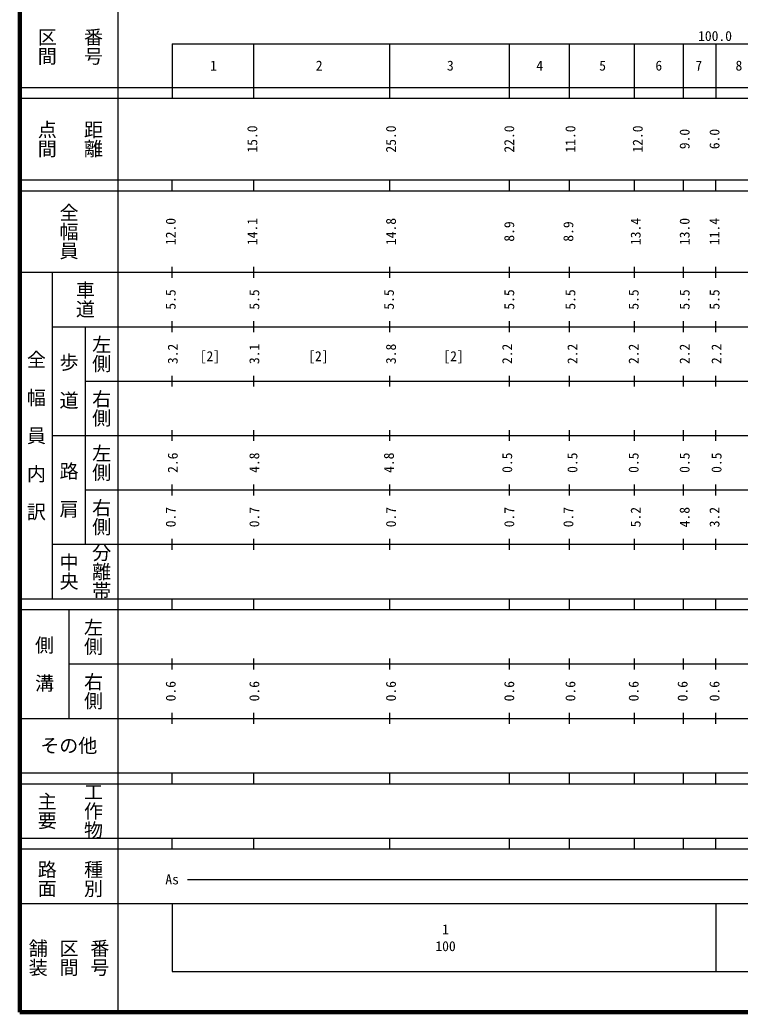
# Model space of a CAD drawing. Units: millimetres on the paper, enlarged 1000 times. Extents: x 40000 to 680000, y 20000 to 380000.
# Drawn here: x 40000 to 172466, y 20000 to 202409 of the extents above; entities that cross this region are included whole.
import ezdxf
from ezdxf.enums import TextEntityAlignment as Align

# ---------------------------------------------------------------- set-up
doc = ezdxf.new("R2010")
doc.units = ezdxf.units.MM
doc.header["$LTSCALE"] = 1000
doc.layers.add('M-TTL', color=2, linetype='Continuous', lineweight=140)
doc.layers.add('M-TTL-BAND', color=7, linetype='Continuous', lineweight=25)
doc.styles.add('@ＭＳ ゴシック', font='')
doc.styles.add('ＭＳ ゴシック', font='')
doc.styles.get('@ＭＳ ゴシック').set_extended_font_data('@MS Gothic')
doc.styles.get('ＭＳ ゴシック').set_extended_font_data('MS Gothic')

msp = doc.modelspace()

# ---------------------------------------------------------------- linework, layer by layer
at = {"layer": 'M-TTL'}
for p, q in [((40000, 380000), (40000, 20000)), ((40000, 20000), (680000, 20000))]:
    msp.add_line(p, q, dxfattribs=at)
at = {"layer": 'M-TTL-BAND'}
for p, q in [((58000, 370000), (58000, 20000)), ((68000, 198000), (579000, 198000)), ((68000, 198000), (68000, 188000)), ((83000, 198000), (83000, 188000)), ((108000, 198000), (108000, 188000)), ((130000, 198000), (130000, 188000)), ((141000, 198000), (141000, 188000)), ((153000, 198000), (153000, 188000)), ((162000, 198000), (162000, 188000)), ((168000, 198000), (168000, 188000)), ((40000, 190000), (579000, 190000)), ((40000, 188000), (579000, 188000)), ((40000, 173000), (579000, 173000)), ((68000, 171000), (68000, 173000)), ((83000, 173000), (83000, 171000)), ((108000, 173000), (108000, 171000)), ((130000, 173000), (130000, 171000)), ((141000, 173000), (141000, 171000)), ((153000, 173000), (153000, 171000)), ((162000, 173000), (162000, 171000)), ((168000, 171000), (168000, 173000)), ((40000, 171000), (579000, 171000)), ((68000, 155000), (68000, 157000)), ((83000, 157000), (83000, 155000)), ((108000, 157000), (108000, 155000)), ((130000, 157000), (130000, 155000)), ((141000, 157000), (141000, 155000)), ((153000, 157000), (153000, 155000)), ((162000, 157000), (162000, 155000)), ((168000, 155000), (168000, 157000)), ((40000, 156000), (579000, 156000)), ((46000, 96000), (46000, 156000)), ((46000, 146000), (579000, 146000)), ((52000, 146000), (52000, 106000)), ((68000, 145000), (68000, 147000)), ((83000, 147000), (83000, 145000)), ((108000, 147000), (108000, 145000)), ((130000, 147000), (130000, 145000)), ((141000, 147000), (141000, 145000)), ((153000, 147000), (153000, 145000)), ((162000, 147000), (162000, 145000)), ((168000, 145000), (168000, 147000)), ((68000, 135000), (68000, 137000)), ((83000, 137000), (83000, 135000)), ((108000, 137000), (108000, 135000)), ((130000, 137000), (130000, 135000)), ((141000, 137000), (141000, 135000)), ((153000, 137000), (153000, 135000)), ((162000, 137000), (162000, 135000)), ((168000, 135000), (168000, 137000)), ((52000, 136000), (579000, 136000)), ((46000, 126000), (579000, 126000)), ((68000, 125000), (68000, 127000)), ((83000, 127000), (83000, 125000)), ((108000, 127000), (108000, 125000)), ((130000, 127000), (130000, 125000)), ((141000, 127000), (141000, 125000)), ((153000, 127000), (153000, 125000)), ((162000, 127000), (162000, 125000)), ((168000, 125000), (168000, 127000)), ((68000, 115000), (68000, 117000)), ((83000, 117000), (83000, 115000)), ((108000, 117000), (108000, 115000)), ((130000, 117000), (130000, 115000)), ((141000, 117000), (141000, 115000)), ((153000, 117000), (153000, 115000)), ((162000, 117000), (162000, 115000)), ((168000, 115000), (168000, 117000)), ((52000, 116000), (579000, 116000)), ((46000, 106000), (579000, 106000)), ((68000, 105000), (68000, 107000)), ((83000, 107000), (83000, 105000)), ((108000, 107000), (108000, 105000)), ((130000, 107000), (130000, 105000)), ((141000, 107000), (141000, 105000)), ((153000, 107000), (153000, 105000)), ((162000, 107000), (162000, 105000)), ((168000, 105000), (168000, 107000)), ((40000, 96000), (579000, 96000)), ((68000, 94000), (68000, 96000)), ((83000, 96000), (83000, 94000)), ((108000, 96000), (108000, 94000)), ((130000, 96000), (130000, 94000)), ((141000, 96000), (141000, 94000)), ((153000, 96000), (153000, 94000)), ((162000, 96000), (162000, 94000)), ((168000, 94000), (168000, 96000)), ((40000, 94000), (579000, 94000)), ((49000, 94000), (49000, 74000)), ((49000, 84000), (579000, 84000)), ((68000, 83000), (68000, 85000)), ((83000, 85000), (83000, 83000)), ((108000, 85000), (108000, 83000)), ((130000, 85000), (130000, 83000)), ((141000, 85000), (141000, 83000)), ((153000, 85000), (153000, 83000)), ((162000, 85000), (162000, 83000)), ((168000, 83000), (168000, 85000)), ((68000, 73000), (68000, 75000)), ((83000, 75000), (83000, 73000)), ((108000, 75000), (108000, 73000)), ((130000, 75000), (130000, 73000)), ((141000, 75000), (141000, 73000)), ((153000, 75000), (153000, 73000)), ((162000, 75000), (162000, 73000)), ((168000, 73000), (168000, 75000)), ((40000, 74000), (579000, 74000)), ((40000, 64000), (579000, 64000)), ((68000, 62000), (68000, 64000)), ((83000, 64000), (83000, 62000)), ((108000, 64000), (108000, 62000)), ((130000, 64000), (130000, 62000)), ((141000, 64000), (141000, 62000)), ((153000, 64000), (153000, 62000)), ((162000, 64000), (162000, 62000)), ((168000, 62000), (168000, 64000)), ((40000, 62000), (579000, 62000)), ((40000, 52000), (579000, 52000)), ((68000, 50000), (68000, 52000)), ((83000, 52000), (83000, 50000)), ((108000, 52000), (108000, 50000)), ((130000, 52000), (130000, 50000)), ((141000, 52000), (141000, 50000)), ((153000, 52000), (153000, 50000)), ((162000, 52000), (162000, 50000)), ((168000, 50000), (168000, 52000)), ((40000, 50000), (579000, 50000)), ((70805, 44406), (529289, 44406)), ((40000, 40000), (579000, 40000)), ((68000, 40000), (68000, 27500)), ((168000, 40000), (168000, 27500)), ((68000, 27500), (579000, 27500))]:
    msp.add_line(p, q, dxfattribs=at)

# ---------------------------------------------------------------- texts
for s, height, rotation, style, p in [('番号', 2566, 270, '@ＭＳ ゴシック', (53500, 197500)), ('区間', 2566, 270, '@ＭＳ ゴシック', (45000, 197500)), ('点間', 2566, 270, '@ＭＳ ゴシック', (45000, 180500)), ('距離', 2566, 270, '@ＭＳ ゴシック', (53500, 180500)), ('15.0', 1833, 90, 'ＭＳ ゴシック', (82740, 180500)), ('25.0', 1833, 90, 'ＭＳ ゴシック', (108241, 180500)), ('22.0', 1833, 90, 'ＭＳ ゴシック', (129992, 180500)), ('11.0', 1833, 90, 'ＭＳ ゴシック', (141242, 180500)), ('12.0', 1833, 90, 'ＭＳ ゴシック', (153618, 180500)), ('9.0', 1833, 90, 'ＭＳ ゴシック', (162243, 180500)), ('6.0', 1833, 90, 'ＭＳ ゴシック', (167740, 180500)), ('全幅員', 2566, 270, '@ＭＳ ゴシック', (49000, 163500)), ('12.0', 1833, 90, 'ＭＳ ゴシック', (67740, 163500)), ('14.1', 1833, 90, 'ＭＳ ゴシック', (82740, 163500)), ('14.8', 1833, 90, 'ＭＳ ゴシック', (108241, 163500)), ('8.9', 1833, 90, 'ＭＳ ゴシック', (129992, 163500)), ('8.9', 1833, 90, 'ＭＳ ゴシック', (140867, 163500)), ('13.4', 1833, 90, 'ＭＳ ゴシック', (153243, 163500)), ('13.0', 1833, 90, 'ＭＳ ゴシック', (162243, 163500)), ('11.4', 1833, 90, 'ＭＳ ゴシック', (167740, 163500)), ('車道', 2566, 270, '@ＭＳ ゴシック', (52000, 151000)), ('5.5', 1833, 90, 'ＭＳ ゴシック', (67740, 151000)), ('5.5', 1833, 90, 'ＭＳ ゴシック', (83115, 151000)), ('5.5', 1833, 90, 'ＭＳ ゴシック', (107866, 151000)), ('5.5', 1833, 90, 'ＭＳ ゴシック', (129992, 151000)), ('5.5', 1833, 90, 'ＭＳ ゴシック', (141242, 151000)), ('5.5', 1833, 90, 'ＭＳ ゴシック', (152868, 151000)), ('5.5', 1833, 90, 'ＭＳ ゴシック', (162243, 151000)), ('5.5', 1833, 90, 'ＭＳ ゴシック', (167740, 151000)), ('左側', 2566, 270, '@ＭＳ ゴシック', (55000, 141000)), ('3.2', 1833, 90, 'ＭＳ ゴシック', (68115, 141000)), ('3.1', 1833, 90, 'ＭＳ ゴシック', (83115, 141000)), ('3.8', 1833, 90, 'ＭＳ ゴシック', (108241, 141000)), ('2.2', 1833, 90, 'ＭＳ ゴシック', (129617, 141000)), ('2.2', 1833, 90, 'ＭＳ ゴシック', (141617, 141000)), ('2.2', 1833, 90, 'ＭＳ ゴシック', (152868, 141000)), ('2.2', 1833, 90, 'ＭＳ ゴシック', (162243, 141000)), ('2.2', 1833, 90, 'ＭＳ ゴシック', (168115, 141000)), ('全\u3000幅\u3000員\u3000内\u3000訳', 2566, 270, '@ＭＳ ゴシック', (43000, 126000)), ('歩\u3000道', 2566, 270, '@ＭＳ ゴシック', (49000, 136000)), ('右側', 2566, 270, '@ＭＳ ゴシック', (55000, 131000)), ('左側', 2566, 270, '@ＭＳ ゴシック', (55000, 121000)), ('2.6', 1833, 90, 'ＭＳ ゴシック', (68115, 121000)), ('4.8', 1833, 90, 'ＭＳ ゴシック', (83115, 121000)), ('4.8', 1833, 90, 'ＭＳ ゴシック', (107866, 121000)), ('0.5', 1833, 90, 'ＭＳ ゴシック', (129617, 121000)), ('0.5', 1833, 90, 'ＭＳ ゴシック', (141617, 121000)), ('0.5', 1833, 90, 'ＭＳ ゴシック', (152868, 121000)), ('0.5', 1833, 90, 'ＭＳ ゴシック', (162243, 121000)), ('0.5', 1833, 90, 'ＭＳ ゴシック', (168115, 121000)), ('路\u3000肩', 2566, 270, '@ＭＳ ゴシック', (49000, 116000)), ('右側', 2566, 270, '@ＭＳ ゴシック', (55000, 111000)), ('0.7', 1833, 90, 'ＭＳ ゴシック', (67740, 111000)), ('0.7', 1833, 90, 'ＭＳ ゴシック', (83115, 111000)), ('0.7', 1833, 90, 'ＭＳ ゴシック', (108241, 111000)), ('0.7', 1833, 90, 'ＭＳ ゴシック', (129992, 111000)), ('0.7', 1833, 90, 'ＭＳ ゴシック', (140867, 111000)), ('5.2', 1833, 90, 'ＭＳ ゴシック', (153243, 111000)), ('4.8', 1833, 90, 'ＭＳ ゴシック', (162243, 111000)), ('3.2', 1833, 90, 'ＭＳ ゴシック', (167740, 111000)), ('分離帯', 2566, 270, '@ＭＳ ゴシック', (55000, 101000)), ('中央', 2566, 270, '@ＭＳ ゴシック', (49000, 101000)), ('左側', 2566, 270, '@ＭＳ ゴシック', (53500, 89000)), ('側\u3000溝', 2566, 270, '@ＭＳ ゴシック', (44500, 84000)), ('右側', 2566, 270, '@ＭＳ ゴシック', (53500, 79000)), ('0.6', 1833, 90, 'ＭＳ ゴシック', (67740, 79000)), ('0.6', 1833, 90, 'ＭＳ ゴシック', (83115, 79000)), ('0.6', 1833, 90, 'ＭＳ ゴシック', (108241, 79000)), ('0.6', 1833, 90, 'ＭＳ ゴシック', (129992, 79000)), ('0.6', 1833, 90, 'ＭＳ ゴシック', (141242, 79000)), ('0.6', 1833, 90, 'ＭＳ ゴシック', (152868, 79000)), ('0.6', 1833, 90, 'ＭＳ ゴシック', (161868, 79000)), ('0.6', 1833, 90, 'ＭＳ ゴシック', (167740, 79000)), ('主要', 2566, 270, '@ＭＳ ゴシック', (45000, 57000)), ('工作物', 2566, 270, '@ＭＳ ゴシック', (53500, 57000)), ('路面', 2566, 270, '@ＭＳ ゴシック', (45000, 44500)), ('種別', 2566, 270, '@ＭＳ ゴシック', (53500, 44500)), ('舗装', 2566, 270, '@ＭＳ ゴシック', (43333, 30000)), ('区間', 2566, 270, '@ＭＳ ゴシック', (49000, 30000)), ('番号', 2566, 270, '@ＭＳ ゴシック', (54667, 30000))]:
    msp.add_text(s, height=height, rotation=rotation, dxfattribs=dict(at, style=style)).set_placement(p, align=Align.MIDDLE_CENTER)
at = {"layer": 'M-TTL-BAND', "style": 'ＭＳ ゴシック'}
for s, height, p in [('100.0', 1833, (167844, 199445)), ('1', 1833, (75611, 194000)), ('2', 1833, (95056, 194000)), ('3', 1833, (119168, 194000)), ('4', 1833, (135613, 194000)), ('5', 1833, (147169, 194000)), ('6', 1833, (157503, 194000)), ('7', 1833, (164862, 194000)), ('8', 1833, (172229, 194000)), ('[2]', 1833, (74955, 140582)), ('[2]', 1833, (94897, 140582)), ('[2]', 1833, (119758, 140582)), ('その他', 2566, (49000, 69000)), ('As', 1833, (68006, 44406)), ('1', 1833, (118288, 35238)), ('100', 1833, (118288, 32131))]:
    msp.add_text(s, height=height, dxfattribs=at).set_placement(p, align=Align.MIDDLE_CENTER)

doc.saveas('drawing.dxf')
